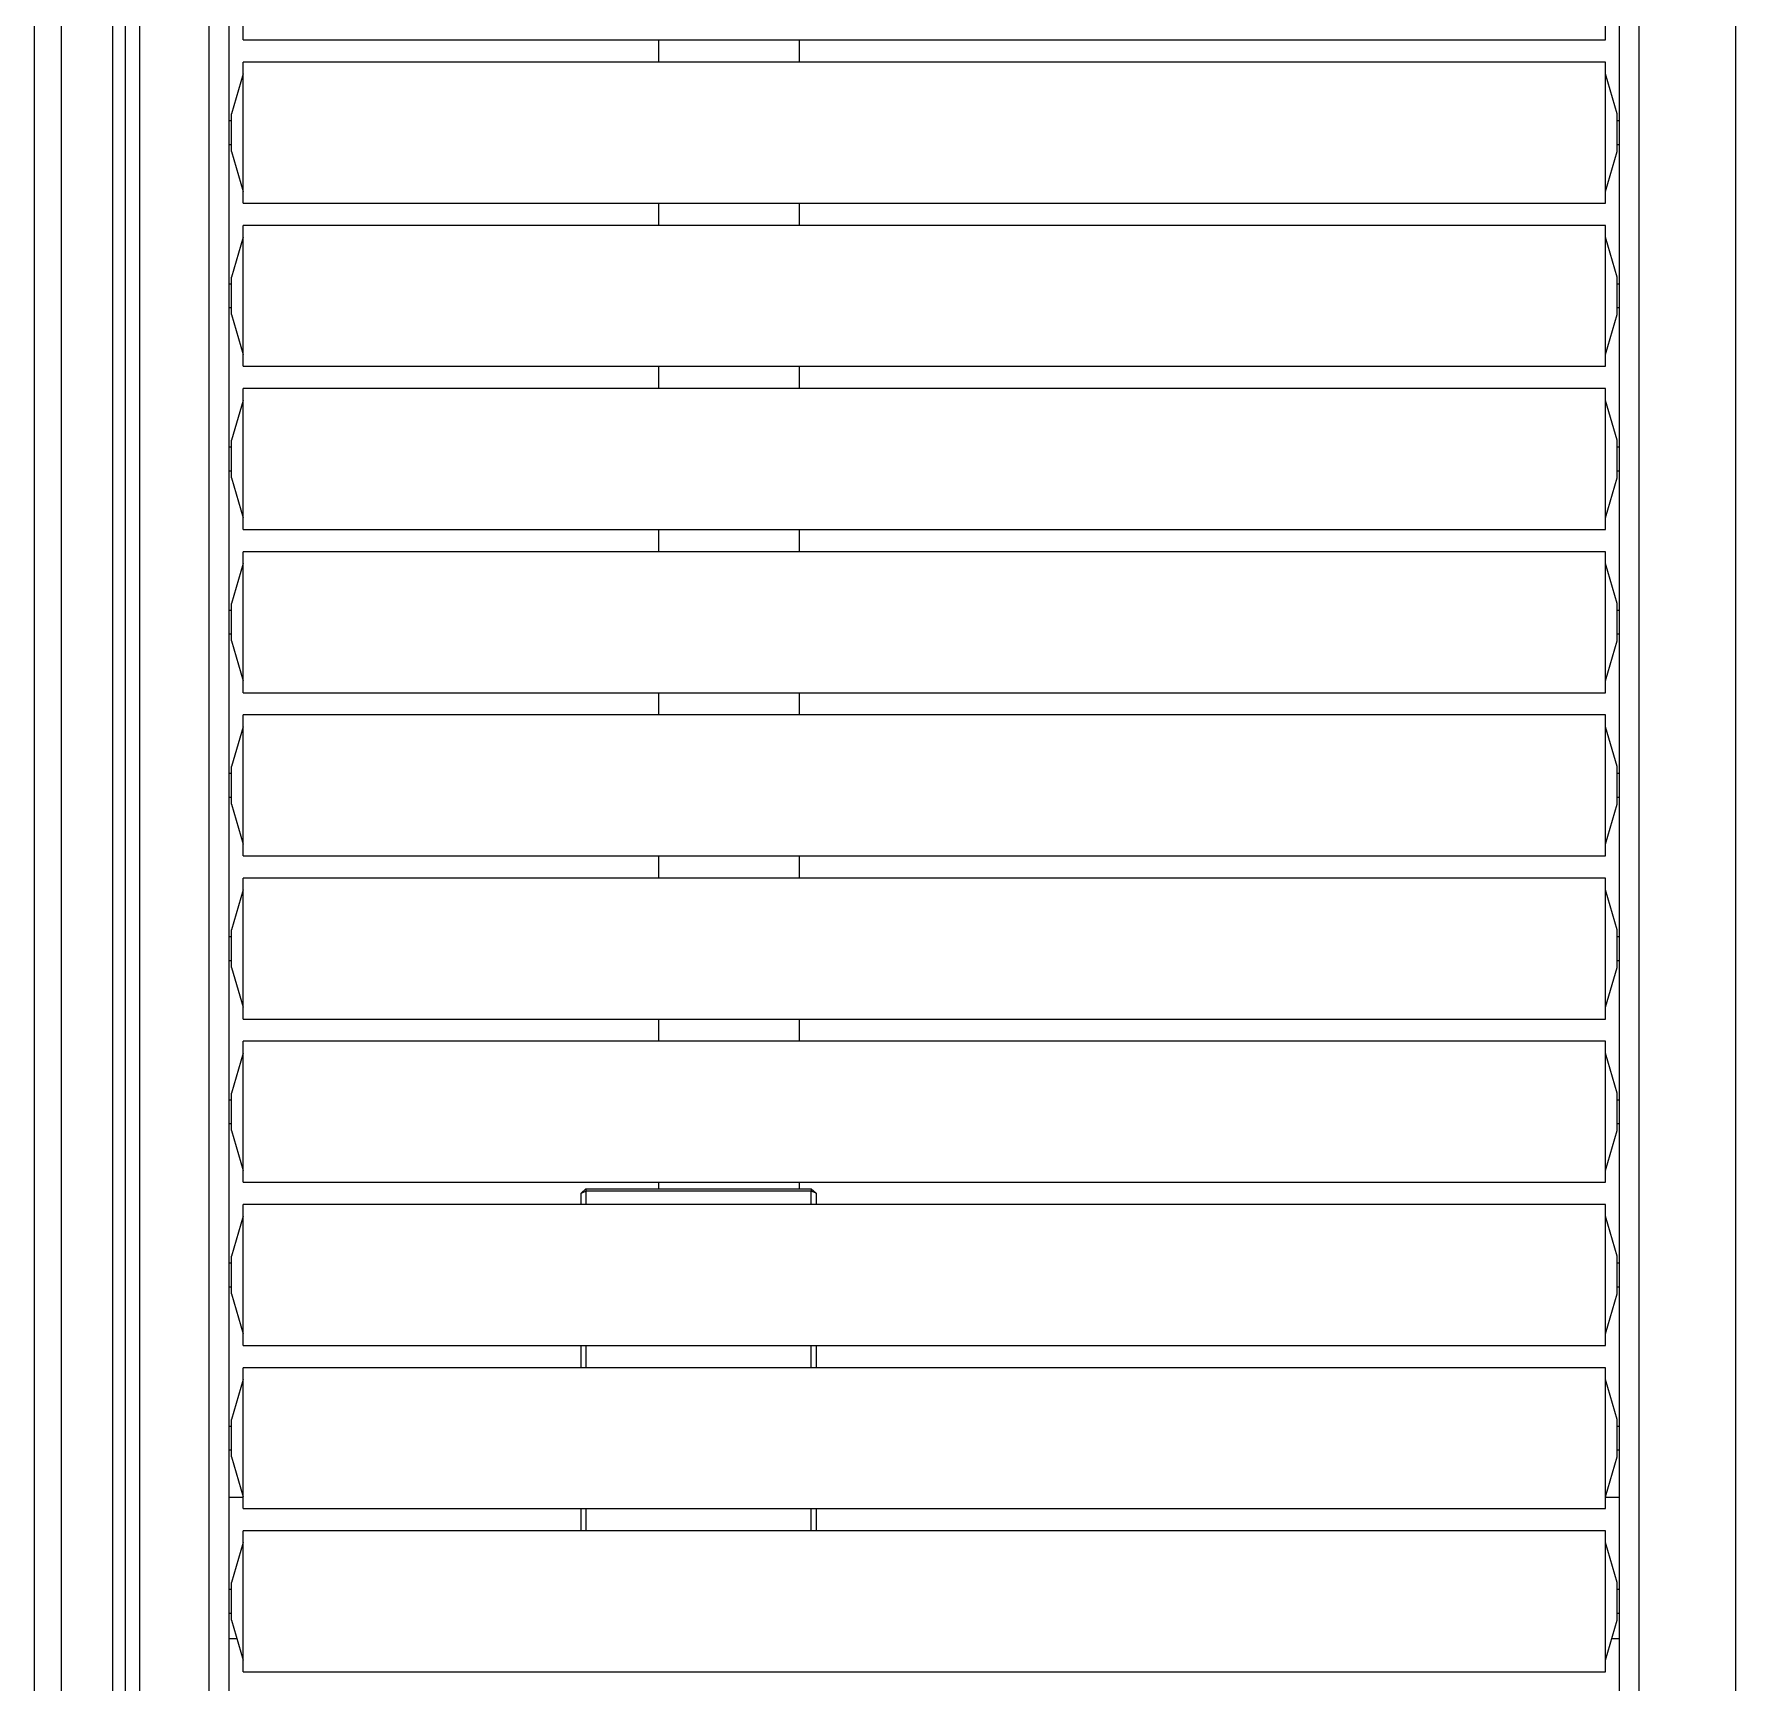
# Model space of a CAD drawing. Header units: millimetres. Extents: x -187347 to 135007, y -6415 to 292048.
# Drawn here: x -55329.8 to -54967.5, y 26399.7 to 26750.7 of the extents above; entities that cross this region are included whole.
import ezdxf

# ---------------------------------------------------------------- set-up
doc = ezdxf.new("R2010")
doc.units = ezdxf.units.MM
doc.header["$LTSCALE"] = 100
doc.layers.get('0').update_dxf_attribs({"lineweight": 18})
doc.layers.add('Layout Multivac', color=2, linetype='Continuous')

# ---------------------------------------------------------------- blocks, each defined once
blk = doc.blocks.new('I319 MD_left to right')
at = {"color": 0, "linetype": 'Continuous', "lineweight": 18}
for p, q in [((2568.07, 1098.67), (2568.07, 2089.78)), ((2572.27, 1095.02), (2572.27, 2086.54)), ((2868.27, 1095.02), (2868.27, 2079.54)), ((2872.47, 1098.67), (2872.47, 2079.54)), ((2893.07, 1098.67), (2893.07, 2079.54)), ((2550.27, 1215.74), (2550.27, 2075.08)), ((2553.27, 1215.74), (2553.27, 2075.08)), ((2530.77, 1826.98), (2530.77, 1210.54)), ((2536.57, 1827.45), (2536.57, 1209.83)), ((2547.47, 1827.69), (2547.47, 1209.83)), ((2575.27, 1747.84), (2575.27, 1777.84)), ((2865.27, 1747.84), (2865.27, 1777.84)), ((2575.27, 1747.84), (2865.27, 1747.84)), ((2663.73, 1747.84), (2663.73, 1743.1)), ((2693.73, 1743.1), (2693.73, 1747.84)), ((2865.27, 1743.1), (2575.27, 1743.1)), ((2575.27, 1713.1), (2575.27, 1743.1)), ((2865.27, 1713.1), (2865.27, 1743.1)), ((2575.27, 1740.6), (2572.77, 1732.1)), ((2867.77, 1732.1), (2865.27, 1740.6)), ((2572.77, 1724.1), (2572.77, 1732.1)), ((2867.77, 1724.1), (2867.77, 1732.1)), ((2572.77, 1730.6), (2572.27, 1730.6)), ((2868.27, 1730.6), (2867.77, 1730.6)), ((2572.27, 1725.6), (2572.77, 1725.6)), ((2867.77, 1725.6), (2868.27, 1725.6)), ((2572.77, 1724.1), (2575.27, 1715.6)), ((2865.27, 1715.6), (2867.77, 1724.1)), ((2575.27, 1713.1), (2865.27, 1713.1)), ((2663.73, 1713.1), (2663.73, 1708.36)), ((2693.73, 1708.36), (2693.73, 1713.1)), ((2865.27, 1708.36), (2575.27, 1708.36)), ((2575.27, 1678.36), (2575.27, 1708.36)), ((2865.27, 1678.36), (2865.27, 1708.36)), ((2575.27, 1705.86), (2572.77, 1697.36)), ((2867.77, 1697.36), (2865.27, 1705.86)), ((2572.77, 1695.86), (2572.27, 1695.86)), ((2572.77, 1689.36), (2572.77, 1697.36)), ((2867.77, 1689.36), (2867.77, 1697.36)), ((2868.27, 1695.86), (2867.77, 1695.86)), ((2572.27, 1690.86), (2572.77, 1690.86)), ((2572.77, 1689.36), (2575.27, 1680.86)), ((2865.27, 1680.86), (2867.77, 1689.36)), ((2867.77, 1690.86), (2868.27, 1690.86)), ((2575.27, 1678.36), (2865.27, 1678.36)), ((2663.73, 1678.36), (2663.73, 1673.62)), ((2693.73, 1673.62), (2693.73, 1678.36)), ((2575.27, 1671.12), (2572.77, 1662.62)), ((2865.27, 1673.62), (2575.27, 1673.62)), ((2575.27, 1643.62), (2575.27, 1673.62)), ((2865.27, 1643.62), (2865.27, 1673.62)), ((2867.77, 1662.62), (2865.27, 1671.12)), ((2572.77, 1661.12), (2572.27, 1661.12)), ((2572.77, 1654.62), (2572.77, 1662.62)), ((2867.77, 1654.62), (2867.77, 1662.62)), ((2868.27, 1661.12), (2867.77, 1661.12)), ((2572.27, 1656.12), (2572.77, 1656.12)), ((2867.77, 1656.12), (2868.27, 1656.12)), ((2572.77, 1654.62), (2575.27, 1646.12)), ((2865.27, 1646.12), (2867.77, 1654.62)), ((2575.27, 1643.62), (2865.27, 1643.62)), ((2663.73, 1643.62), (2663.73, 1638.89)), ((2693.73, 1638.89), (2693.73, 1643.62)), ((2865.27, 1638.89), (2575.27, 1638.89)), ((2575.27, 1608.89), (2575.27, 1638.89)), ((2865.27, 1608.89), (2865.27, 1638.89)), ((2575.27, 1636.39), (2572.77, 1627.89)), ((2867.77, 1627.89), (2865.27, 1636.39)), ((2572.77, 1619.89), (2572.77, 1627.89)), ((2867.77, 1619.89), (2867.77, 1627.89)), ((2572.77, 1626.39), (2572.27, 1626.39)), ((2868.27, 1626.39), (2867.77, 1626.39)), ((2572.27, 1621.39), (2572.77, 1621.39)), ((2572.77, 1619.89), (2575.27, 1611.39)), ((2865.27, 1611.39), (2867.77, 1619.89)), ((2867.77, 1621.39), (2868.27, 1621.39)), ((2575.27, 1608.89), (2865.27, 1608.89)), ((2663.73, 1608.89), (2663.73, 1604.15)), ((2693.73, 1604.15), (2693.73, 1608.89)), ((2575.27, 1601.65), (2572.77, 1593.15)), ((2865.27, 1604.15), (2575.27, 1604.15)), ((2575.27, 1574.15), (2575.27, 1604.15)), ((2865.27, 1574.15), (2865.27, 1604.15)), ((2867.77, 1593.15), (2865.27, 1601.65)), ((2572.77, 1591.65), (2572.27, 1591.65)), ((2572.77, 1585.15), (2572.77, 1593.15)), ((2867.77, 1585.15), (2867.77, 1593.15)), ((2868.27, 1591.65), (2867.77, 1591.65)), ((2572.27, 1586.65), (2572.77, 1586.65)), ((2572.77, 1585.15), (2575.27, 1576.65)), ((2865.27, 1576.65), (2867.77, 1585.15)), ((2867.77, 1586.65), (2868.27, 1586.65)), ((2575.27, 1574.15), (2865.27, 1574.15)), ((2663.73, 1574.15), (2663.73, 1569.41)), ((2693.73, 1569.41), (2693.73, 1574.15)), ((2865.27, 1569.41), (2575.27, 1569.41)), ((2575.27, 1539.41), (2575.27, 1569.41)), ((2865.27, 1539.41), (2865.27, 1569.41)), ((2575.27, 1566.91), (2572.77, 1558.41)), ((2867.77, 1558.41), (2865.27, 1566.91)), ((2572.77, 1550.41), (2572.77, 1558.41)), ((2867.77, 1550.41), (2867.77, 1558.41)), ((2572.77, 1556.91), (2572.27, 1556.91)), ((2868.27, 1556.91), (2867.77, 1556.91)), ((2572.27, 1551.91), (2572.77, 1551.91)), ((2867.77, 1551.91), (2868.27, 1551.91)), ((2572.77, 1550.41), (2575.27, 1541.91)), ((2865.27, 1541.91), (2867.77, 1550.41)), ((2575.27, 1539.41), (2865.27, 1539.41)), ((2663.73, 1539.41), (2663.73, 1534.67)), ((2693.73, 1534.67), (2693.73, 1539.41)), ((2865.27, 1534.67), (2575.27, 1534.67)), ((2575.27, 1504.67), (2575.27, 1534.67)), ((2865.27, 1504.67), (2865.27, 1534.67)), ((2575.27, 1532.17), (2572.77, 1523.67)), ((2867.77, 1523.67), (2865.27, 1532.17)), ((2572.77, 1522.17), (2572.27, 1522.17)), ((2572.77, 1515.67), (2572.77, 1523.67)), ((2867.77, 1515.67), (2867.77, 1523.67)), ((2868.27, 1522.17), (2867.77, 1522.17)), ((2572.27, 1517.17), (2572.77, 1517.17)), ((2572.77, 1515.67), (2575.27, 1507.17)), ((2865.27, 1507.17), (2867.77, 1515.67)), ((2867.77, 1517.17), (2868.27, 1517.17)), ((2575.27, 1504.67), (2865.27, 1504.67)), ((2663.73, 1504.67), (2663.73, 1503.26)), ((2693.73, 1503.26), (2693.73, 1504.67)), ((2865.27, 1499.93), (2575.27, 1499.93)), ((2575.27, 1469.93), (2575.27, 1499.93)), ((2647.23, 1502.35), (2648.23, 1503.26)), ((2647.23, 1502.35), (2648.23, 1502.76)), ((2647.23, 1499.93), (2647.23, 1502.35)), ((2648.23, 1503.26), (2648.23, 1502.76)), ((2648.23, 1503.26), (2696.23, 1503.26)), ((2648.23, 1502.76), (2648.23, 1499.93)), ((2696.23, 1502.76), (2648.23, 1502.76)), ((2696.23, 1503.26), (2696.23, 1502.76)), ((2696.23, 1503.26), (2697.23, 1502.35)), ((2696.23, 1499.93), (2696.23, 1502.76)), ((2697.23, 1502.35), (2696.23, 1502.76)), ((2697.23, 1502.35), (2697.23, 1499.93)), ((2865.27, 1469.93), (2865.27, 1499.93)), ((2575.27, 1497.43), (2572.77, 1488.93)), ((2867.77, 1488.93), (2865.27, 1497.43)), ((2572.77, 1487.43), (2572.27, 1487.43)), ((2572.77, 1480.93), (2572.77, 1488.93)), ((2867.77, 1480.93), (2867.77, 1488.93)), ((2868.27, 1487.43), (2867.77, 1487.43)), ((2572.27, 1482.43), (2572.77, 1482.43)), ((2867.77, 1482.43), (2868.27, 1482.43)), ((2572.77, 1480.93), (2575.27, 1472.43)), ((2865.27, 1472.43), (2867.77, 1480.93)), ((2575.27, 1469.93), (2865.27, 1469.93)), ((2647.23, 1465.19), (2647.23, 1469.93)), ((2648.23, 1469.93), (2648.23, 1465.19)), ((2696.23, 1465.19), (2696.23, 1469.93)), ((2697.23, 1469.93), (2697.23, 1465.19)), ((2865.27, 1465.19), (2575.27, 1465.19)), ((2575.27, 1435.19), (2575.27, 1465.19)), ((2865.27, 1435.19), (2865.27, 1465.19)), ((2575.27, 1462.69), (2572.77, 1454.19)), ((2867.77, 1454.19), (2865.27, 1462.69)), ((2572.77, 1446.19), (2572.77, 1454.19)), ((2867.77, 1446.19), (2867.77, 1454.19)), ((2572.77, 1452.69), (2572.27, 1452.69)), ((2868.27, 1452.69), (2867.77, 1452.69)), ((2572.27, 1447.69), (2572.77, 1447.69)), ((2572.77, 1446.19), (2575.27, 1437.69)), ((2865.27, 1437.69), (2867.77, 1446.19)), ((2867.77, 1447.69), (2868.27, 1447.69)), ((2575.27, 1437.55), (2572.27, 1437.55)), ((2575.27, 1435.19), (2865.27, 1435.19)), ((2647.23, 1430.45), (2647.23, 1435.19)), ((2648.23, 1435.19), (2648.23, 1430.45)), ((2696.23, 1430.45), (2696.23, 1435.19)), ((2697.23, 1435.19), (2697.23, 1430.45)), ((2868.27, 1437.55), (2865.27, 1437.55)), ((2575.27, 1427.95), (2572.77, 1419.45)), ((2865.27, 1430.45), (2575.27, 1430.45)), ((2575.27, 1400.45), (2575.27, 1430.45)), ((2865.27, 1400.45), (2865.27, 1430.45)), ((2867.77, 1419.45), (2865.27, 1427.95)), ((2572.77, 1417.95), (2572.27, 1417.95)), ((2572.77, 1411.45), (2572.77, 1419.45)), ((2867.77, 1411.45), (2867.77, 1419.45)), ((2868.27, 1417.95), (2867.77, 1417.95)), ((2572.27, 1412.95), (2572.77, 1412.95)), ((2572.77, 1411.45), (2575.27, 1402.95)), ((2865.27, 1402.95), (2867.77, 1411.45)), ((2867.77, 1412.95), (2868.27, 1412.95)), ((2572.27, 1407.55), (2573.92, 1407.55)), ((2866.62, 1407.55), (2868.27, 1407.55)), ((2575.27, 1400.45), (2865.27, 1400.45))]:
    blk.add_line(p, q, dxfattribs=at)

msp = doc.modelspace()

# ---------------------------------------------------------------- block references
at = {"layer": 'Layout Multivac'}
msp.add_blockref('I319 MD_left to right', (-57860.53, 25001.63, 3.45), dxfattribs=at)

doc.saveas('drawing.dxf')
